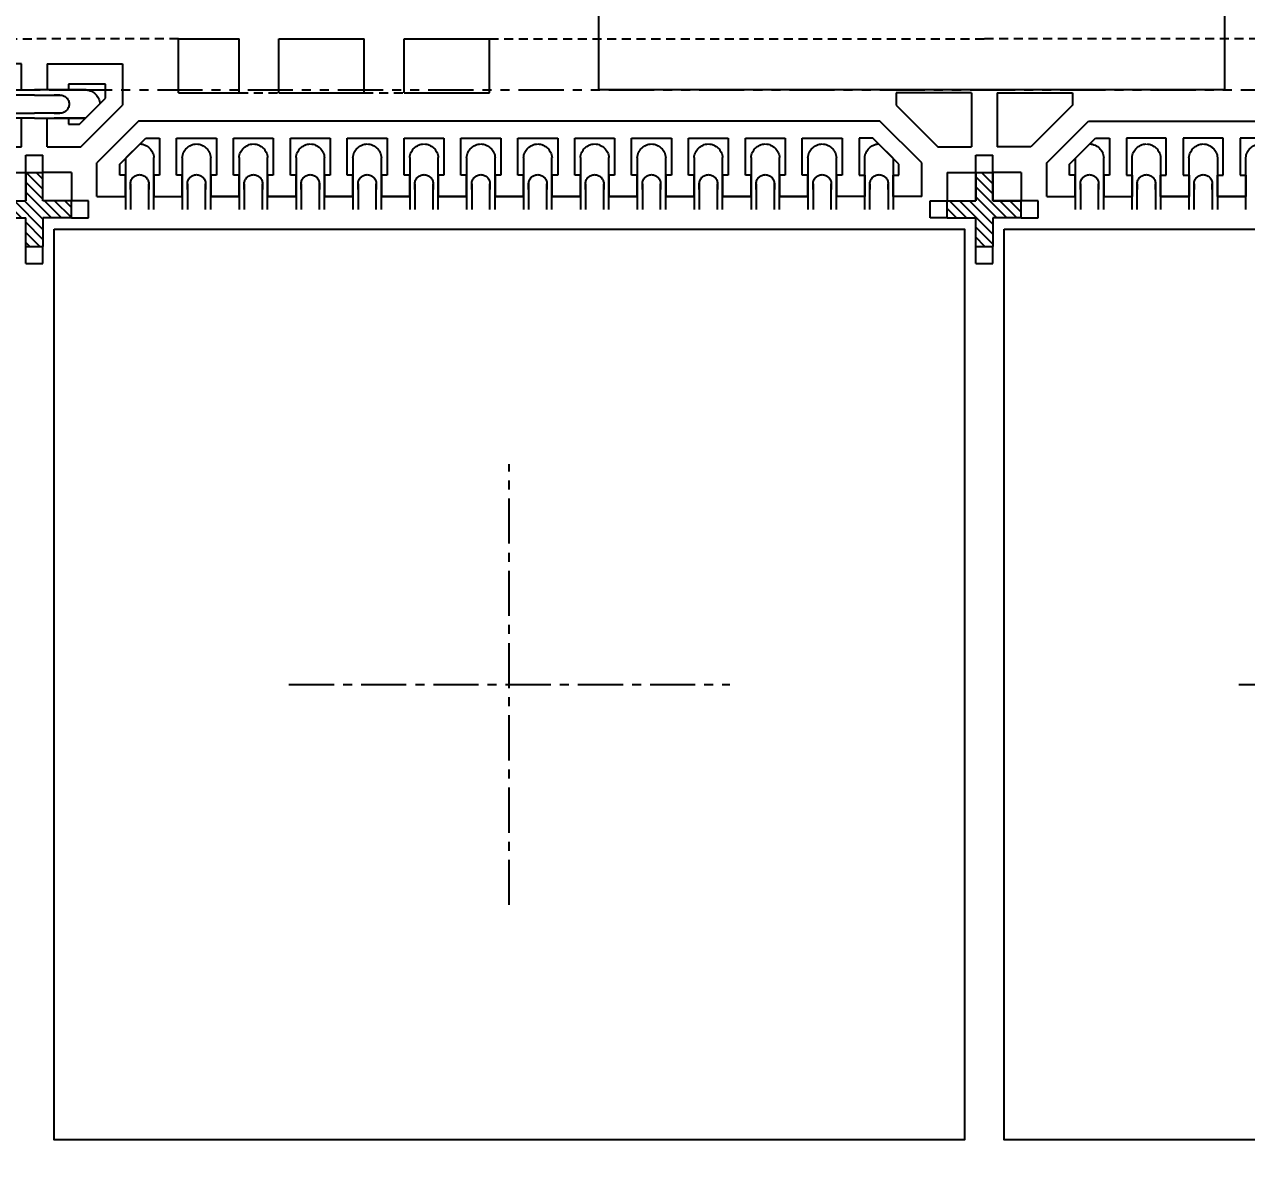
# Model space of a CAD drawing. Extents: x 0 to 864, y 0 to 559.
# Drawn here: x 495.86 to 517.34, y 402.34 to 422.47 of the extents above; entities that cross this region are included whole.
import ezdxf

# ---------------------------------------------------------------- set-up
doc = ezdxf.new("R2010")
doc.units = 0
doc.header["$LTSCALE"] = 12.7
doc.header["$MEASUREMENT"] = 0
doc.header["$PDMODE"] = 2
for name, pattern in [('CENTER', [2, 1.25, -0.25, 0.25, -0.25]), ('HIDDEN', [0.375, 0.25, -0.125]), ('PHANTOM', [2.5, 1.25, -0.25, 0.25, -0.25, 0.25, -0.25])]:
    doc.linetypes.add(name, pattern=pattern)
doc.layers.get('0').update_dxf_attribs({"linetype": 'CONTINUOUS'})
doc.layers.get('DEFPOINTS').update_dxf_attribs({"linetype": 'CONTINUOUS'})
for name, color, linetype in [('SH-01_CENTER', 2, 'CENTER'), ('SH-01_DIM', 4, 'CONTINUOUS'), ('SH-01_HATCH', 10, 'CONTINUOUS'), ('SH-01_HIDDEN', 6, 'HIDDEN'), ('SH-01_MISC', 5, 'CONTINUOUS'), ('SH-01_OBJECT', 7, 'CONTINUOUS'), ('SH-01_PHANTOM', 1, 'PHANTOM')]:
    doc.layers.add(name, color=color, linetype=linetype)
doc.styles.get("Standard").update_dxf_attribs({"font": 'simplex.shx', "width": 0.82})
doc.dimstyles.get("Standard").update_dxf_attribs({"dimtxt": 0.18, "dimasz": 0.18, "dimexe": 0.18, "dimexo": 0.0625, "dimgap": 0.09, "dimtad": 0, "dimtih": 1, "dimtoh": 1, "dimdec": 4, "dimzin": 0, "dimdsep": 46, "dimtxsty": 'Standard', "dimcen": 0.09, "dimadec": 0, "dimazin": 0, "dimtfac": 1, "dimtdec": 4, "dimtofl": 0, "dimtmove": 0, "dimatfit": 3, "dimfxl": 1, "dimtolj": 1, "dimtzin": 0, "dimarcsym": 0})

# ---------------------------------------------------------------- blocks, each defined once
blk = doc.blocks.new('*D84')
at = {"layer": 'DEFPOINTS', "color": 0, "ltscale": 0.05, "transparency": 16777216}
for p in [(715.07, 451.083), (721.681, 428.177), (437.581, 335.717)]:
    blk.add_point(p, dxfattribs=at)
at = {"layer": 'SH-01_DIM', "ltscale": 0.05, "transparency": 16777216}
for p, q in [((715.07, 444.733), (715.07, 451.083)), ((721.681, 438.383), (715.07, 444.733)), ((721.681, 430.717), (721.681, 438.383))]:
    blk.add_line(p, q, dxfattribs=at)
at = {"layer": 'SH-01_DIM', "ltscale": 0.05, "transparency": 16777216, "insert": (715.07, 456.067), "char_height": 1.524, "attachment_point": 5, "rotation": 90}
blk.add_mtext('\\A1; 142.0500', dxfattribs=at)
blk = doc.blocks.new('_Open30')
at = {"color": 0, "lineweight": -2}
for p, q in [((-1, 0.2679), (0, 0)), ((0, 0), (-1, -0.2679)), ((0, 0), (-1, 0))]:
    blk.add_line(p, q, dxfattribs=at)
blk = doc.blocks.new('*D86')
at = {"layer": 'DEFPOINTS', "color": 0, "ltscale": 0.05, "transparency": 16777216}
for p in [(733.081, 428.177), (749.4, 426.634), (437.581, 335.717)]:
    blk.add_point(p, dxfattribs=at)
at = {"layer": 'SH-01_DIM', "ltscale": 0.05, "transparency": 16777216}
for p, q in [((735.621, 428.177), (739.431, 428.177)), ((739.431, 428.177), (743.05, 426.634)), ((743.05, 426.634), (749.4, 426.634))]:
    blk.add_line(p, q, dxfattribs=at)
at = {"layer": 'SH-01_DIM', "ltscale": 0.05, "transparency": 16777216, "insert": (753.909, 426.634), "char_height": 1.524, "attachment_point": 5}
blk.add_mtext('\\A1; 46.2300', dxfattribs=at)
blk = doc.blocks.new('*D87')
at = {"layer": 'DEFPOINTS', "color": 0, "ltscale": 0.05, "transparency": 16777216}
for p in [(743.418, 450.209), (733.081, 428.177), (437.581, 335.717)]:
    blk.add_point(p, dxfattribs=at)
at = {"layer": 'SH-01_DIM', "ltscale": 0.05, "transparency": 16777216}
for p, q in [((743.418, 443.859), (743.418, 450.209)), ((733.081, 437.509), (743.418, 443.859)), ((733.081, 430.717), (733.081, 437.509))]:
    blk.add_line(p, q, dxfattribs=at)
at = {"layer": 'SH-01_DIM', "ltscale": 0.05, "transparency": 16777216, "insert": (743.418, 455.194), "char_height": 1.524, "attachment_point": 5, "rotation": 90}
blk.add_mtext('\\A1; 147.7500', dxfattribs=at)
blk = doc.blocks.new('*D112')
at = {"layer": 'DEFPOINTS', "color": 0, "ltscale": 0.05, "transparency": 16777216}
for p in [(754.597, 450.209), (737.581, 429.717), (437.581, 335.717)]:
    blk.add_point(p, dxfattribs=at)
at = {"layer": 'SH-01_DIM', "ltscale": 0.05, "transparency": 16777216}
for p, q in [((754.597, 443.859), (754.597, 450.209)), ((737.581, 437.509), (754.597, 443.859)), ((737.581, 432.257), (737.581, 437.509))]:
    blk.add_line(p, q, dxfattribs=at)
at = {"layer": 'SH-01_DIM', "ltscale": 0.05, "transparency": 16777216, "insert": (754.597, 459.154), "char_height": 1.524, "attachment_point": 5, "rotation": 90}
blk.add_mtext('\\A1; 150.000±0.0760', dxfattribs=at)
blk = doc.blocks.new('*U59')
at = {"layer": 'SH-01_CENTER', "ltscale": 0.05}
for p, q in [((0, -3.875), (0, 3.875)), ((-3.875, 0), (3.875, 0))]:
    blk.add_line(p, q, dxfattribs=at)
at = {"layer": 'SH-01_MISC', "ltscale": 0.05}
blk.add_lwpolyline([(-8, 8), (8, 8), (8, -8), (-8, -8)], close=True, dxfattribs=at)
blk = doc.blocks.new('*U60')
at = {"color": 0, "linetype": 'ByBlock', "lineweight": -2, "transparency": 16777216}
for p in [(150.3, 150.3), (167, 150.3)]:
    blk.add_blockref('*U59', p, dxfattribs=at)
blk = doc.blocks.new('A$C6C8170C2')
at = {"layer": 'SH-01_HIDDEN'}
for p, q in [((-3.2, 2.107), (-3.2, 3)), ((-3.11, 2.55), (-3.11, 3)), ((-2.79, 3), (-2.79, 2.55)), ((-2.7, 3), (-2.7, 2.09)), ((-2.2, 2.09), (-2.2, 3)), ((-2.11, 2.55), (-2.11, 3)), ((-1.79, 3), (-1.79, 2.55)), ((-1.7, 3), (-1.7, 2.09)), ((-1.2, 2.09), (-1.2, 3)), ((-1.11, 2.55), (-1.11, 3)), ((-0.79, 3), (-0.79, 2.55)), ((-0.7, 3), (-0.7, 2.09)), ((-0.2, 2.09), (-0.2, 3)), ((-0.11, 2.55), (-0.11, 3)), ((0.21, 3), (0.21, 2.55)), ((0.3, 3), (0.3, 2.09)), ((0.8, 2.09), (0.8, 3)), ((0.89, 2.55), (0.89, 3)), ((1.21, 3), (1.21, 2.55)), ((1.3, 3), (1.3, 2.09)), ((1.8, 2.09), (1.8, 3)), ((1.89, 2.55), (1.89, 3)), ((2.21, 3), (2.21, 2.55)), ((2.3, 3), (2.3, 2.09)), ((2.8, 2.09), (2.8, 3)), ((2.89, 2.55), (2.89, 3)), ((3.21, 3), (3.21, 2.55)), ((3.3, 3), (3.3, 2.09)), ((3.8, 2.09), (3.8, 3)), ((3.89, 2.55), (3.89, 3)), ((4.21, 3), (4.21, 2.55)), ((4.3, 3), (4.3, 2.09)), ((4.8, 2.09), (4.8, 3)), ((4.89, 2.55), (4.89, 3)), ((5.21, 3), (5.21, 2.55)), ((5.3, 3), (5.3, 2.09)), ((5.8, 2.09), (5.8, 3)), ((5.89, 2.55), (5.89, 3)), ((6.21, 3), (6.21, 2.55)), ((6.3, 3), (6.3, 2.09)), ((6.8, 2.09), (6.8, 3)), ((6.89, 2.55), (6.89, 3)), ((7.21, 3), (7.21, 2.55)), ((7.3, 3), (7.3, 2.09)), ((7.8, 2.09), (7.8, 3)), ((7.89, 2.55), (7.89, 3)), ((8.21, 3), (8.21, 2.55)), ((8.3, 3), (8.3, 2.09)), ((8.8, 2.09), (8.8, 3)), ((8.89, 2.55), (8.89, 3)), ((9.21, 3), (9.21, 2.55)), ((9.3, 3), (9.3, 2.09)), ((9.8, 3), (9.8, 2.09)), ((9.89, 3), (9.89, 2.55)), ((10.21, 2.55), (10.21, 3)), ((10.3, 2.107), (10.3, 3)), ((-3.2, 2.107), (-3.2, 2.65)), ((-3.11, 2.65), (-3.11, 2.55)), ((-2.79, 2.55), (-2.79, 2.65)), ((-2.7, 2.65), (-2.7, 2.09)), ((-2.2, 2.09), (-2.2, 2.65)), ((-2.11, 2.65), (-2.11, 2.55)), ((-1.79, 2.55), (-1.79, 2.65)), ((-1.7, 2.65), (-1.7, 2.09)), ((-1.2, 2.09), (-1.2, 2.65)), ((-1.11, 2.65), (-1.11, 2.55)), ((-0.79, 2.55), (-0.79, 2.65)), ((-0.7, 2.65), (-0.7, 2.09)), ((-0.2, 2.09), (-0.2, 2.65)), ((-0.11, 2.65), (-0.11, 2.55)), ((0.21, 2.55), (0.21, 2.65)), ((0.3, 2.65), (0.3, 2.09)), ((0.8, 2.09), (0.8, 2.65)), ((0.89, 2.65), (0.89, 2.55)), ((1.21, 2.55), (1.21, 2.65)), ((1.3, 2.65), (1.3, 2.09)), ((1.8, 2.09), (1.8, 2.65)), ((1.89, 2.65), (1.89, 2.55)), ((2.21, 2.55), (2.21, 2.65)), ((2.3, 2.65), (2.3, 2.09)), ((2.8, 2.09), (2.8, 2.65)), ((2.89, 2.65), (2.89, 2.55)), ((3.21, 2.55), (3.21, 2.65)), ((3.3, 2.65), (3.3, 2.09)), ((3.8, 2.09), (3.8, 2.65)), ((3.89, 2.65), (3.89, 2.55)), ((4.21, 2.55), (4.21, 2.65)), ((4.3, 2.65), (4.3, 2.09)), ((4.8, 2.09), (4.8, 2.65)), ((4.89, 2.65), (4.89, 2.55)), ((5.21, 2.55), (5.21, 2.65)), ((5.3, 2.65), (5.3, 2.09)), ((5.8, 2.09), (5.8, 2.65)), ((5.89, 2.65), (5.89, 2.55)), ((6.21, 2.55), (6.21, 2.65)), ((6.3, 2.65), (6.3, 2.09)), ((6.8, 2.09), (6.8, 2.65)), ((6.89, 2.65), (6.89, 2.55)), ((7.21, 2.55), (7.21, 2.65)), ((7.3, 2.65), (7.3, 2.09)), ((7.8, 2.09), (7.8, 2.65)), ((7.89, 2.65), (7.89, 2.55)), ((8.21, 2.55), (8.21, 2.65)), ((8.3, 2.65), (8.3, 2.09)), ((8.8, 2.09), (8.8, 2.65)), ((8.89, 2.65), (8.89, 2.55)), ((9.21, 2.55), (9.21, 2.65)), ((9.3, 2.65), (9.3, 2.09)), ((9.8, 2.65), (9.8, 2.09)), ((9.89, 2.55), (9.89, 2.65)), ((10.21, 2.65), (10.21, 2.55)), ((10.3, 2.107), (10.3, 2.65)), ((-2.943, 1.85), (-3.19, 2.097)), ((10.043, 1.85), (10.29, 2.097)), ((-4.8, 1.4), (-3.907, 1.4)), ((-4.35, 1.31), (-4.8, 1.31)), ((-3.907, 1.4), (-4.45, 1.4)), ((-4.45, 1.31), (-4.35, 1.31)), ((-3.65, 1.143), (-3.897, 1.39)), ((10.75, 1.143), (10.997, 1.39)), ((11.007, 1.4), (11.55, 1.4)), ((11.9, 1.4), (11.007, 1.4)), ((11.55, 1.31), (11.45, 1.31)), ((11.45, 1.31), (11.9, 1.31)), ((-4.8, 0.99), (-4.35, 0.99)), ((-3.89, 0.9), (-4.8, 0.9)), ((-4.35, 0.99), (-4.45, 0.99)), ((-4.45, 0.9), (-3.89, 0.9)), ((11.55, 0.9), (10.99, 0.9)), ((10.99, 0.9), (11.9, 0.9)), ((11.45, 0.99), (11.55, 0.99)), ((11.9, 0.99), (11.45, 0.99))]:
    blk.add_line(p, q, dxfattribs=at)
at = {"layer": 'SH-01_HIDDEN', "ltscale": 0.05}
for p, q in [((-1.2, 0.95), (-0.5, 0.95)), ((1, 0.95), (1.7, 0.95)), ((3.2, 0.95), (3.9, 0.95)), ((5.4, 0.95), (6.1, 0.95)), ((7.6, 0.95), (8.3, 0.95)), ((-2.267, 0), (-4.8, 0)), ((9.367, 0), (11.9, 0))]:
    blk.add_line(p, q, dxfattribs=at)
at = {"layer": 'SH-01_HIDDEN'}
for centre, radius, start, end in [((-2.95, 2.55), 0.16, 180, 0), ((-1.95, 2.55), 0.16, 180, 0), ((-0.95, 2.55), 0.16, 180, 0), ((0.05, 2.55), 0.16, 180, 0), ((1.05, 2.55), 0.16, 180, 0), ((2.05, 2.55), 0.16, 180, 0), ((3.05, 2.55), 0.16, 180, 0), ((4.05, 2.55), 0.16, 180, 0), ((5.05, 2.55), 0.16, 180, 0), ((6.05, 2.55), 0.16, 180, 0), ((7.05, 2.55), 0.16, 180, 0), ((8.05, 2.55), 0.16, 180, 0), ((9.05, 2.55), 0.16, 180, 0), ((10.05, 2.55), 0.16, 180, 0), ((-2.958, 2.108), 0.259, 273.3488, 355.9159), ((-1.943, 2.108), 0.258, 183.9895, 268.3485), ((-1.957, 2.108), 0.258, 271.6517, 356.0098), ((-0.943, 2.108), 0.258, 183.9895, 268.3485), ((-0.957, 2.108), 0.258, 271.6517, 356.0098), ((0.057, 2.108), 0.258, 183.9895, 268.3485), ((0.043, 2.108), 0.258, 271.6517, 356.0098), ((1.057, 2.108), 0.258, 183.9895, 268.3485), ((1.043, 2.108), 0.258, 271.6517, 356.0098), ((2.057, 2.108), 0.258, 183.9895, 268.3485), ((2.043, 2.108), 0.258, 271.6517, 356.0098), ((3.057, 2.108), 0.258, 183.9895, 268.3485), ((3.043, 2.108), 0.258, 271.6517, 356.0098), ((4.057, 2.108), 0.258, 183.9895, 268.3485), ((4.043, 2.108), 0.258, 271.6517, 356.0098), ((5.057, 2.108), 0.258, 183.9895, 268.3485), ((5.043, 2.108), 0.258, 271.6517, 356.0098), ((6.057, 2.108), 0.258, 183.9895, 268.3485), ((6.043, 2.108), 0.258, 271.6517, 356.0098), ((7.057, 2.108), 0.258, 183.9895, 268.3485), ((7.043, 2.108), 0.258, 271.6517, 356.0098), ((8.057, 2.108), 0.258, 183.9895, 268.3485), ((8.043, 2.108), 0.258, 271.6517, 356.0098), ((9.057, 2.108), 0.258, 183.9895, 268.3485), ((9.043, 2.108), 0.258, 271.6517, 356.0098), ((10.058, 2.108), 0.259, 184.0841, 266.6512), ((-4.35, 1.15), 0.16, 270, 90), ((11.45, 1.15), 0.16, 90, 270), ((-3.908, 1.158), 0.259, 274.0841, 356.6512), ((11.008, 1.158), 0.259, 183.3488, 265.9159)]:
    blk.add_arc(centre, radius, start, end, dxfattribs=at)
at = {"layer": 'SH-01_OBJECT', "ltscale": 0.05}
for p, q in [((-4.65, 2.35), (-4.65, 2.85)), ((-4.65, 2.85), (-4.15, 2.85)), ((11.25, 2.85), (11.75, 2.85)), ((11.75, 2.85), (11.75, 2.35)), ((-3.7, 2.775), (-3.2, 2.775)), ((-3.7, 2.775), (-3.7, 2.183)), ((-2.7, 2.775), (-2.2, 2.775)), ((-1.2, 2.775), (-1.7, 2.775)), ((-1.7, 2.775), (-1.2, 2.775)), ((-0.2, 2.775), (-0.7, 2.775)), ((-0.7, 2.775), (-0.2, 2.775)), ((0.8, 2.775), (0.3, 2.775)), ((0.3, 2.775), (0.8, 2.775)), ((1.8, 2.775), (1.3, 2.775)), ((1.3, 2.775), (1.8, 2.775)), ((2.8, 2.775), (2.3, 2.775)), ((2.3, 2.775), (2.8, 2.775)), ((3.8, 2.775), (3.3, 2.775)), ((3.3, 2.775), (3.8, 2.775)), ((4.8, 2.775), (4.3, 2.775)), ((4.3, 2.775), (4.8, 2.775)), ((5.8, 2.775), (5.3, 2.775)), ((5.3, 2.775), (5.8, 2.775)), ((6.8, 2.775), (6.3, 2.775)), ((6.3, 2.775), (6.8, 2.775)), ((7.8, 2.775), (7.3, 2.775)), ((7.3, 2.775), (7.8, 2.775)), ((8.8, 2.775), (8.3, 2.775)), ((8.3, 2.775), (8.8, 2.775)), ((9.8, 2.775), (9.3, 2.775)), ((9.8, 2.775), (9.3, 2.775)), ((10.8, 2.775), (10.3, 2.775)), ((-4.575, 1.9), (-4.575, 1.4)), ((11.675, 1.9), (11.675, 1.4)), ((-4.575, 0.44), (-4.575, 0.9)), ((-2.267, 0.95), (-2.267, 0)), ((-1.2, 0.95), (-1.2, 0)), ((-0.5, 0.95), (-0.5, 0)), ((1, 0.95), (1, 0)), ((1.7, 0.95), (1.7, 0)), ((3.2, 0.95), (3.2, 0)), ((3.9, 0.95), (3.9, 0)), ((5.4, 0.95), (5.4, 0)), ((6.1, 0.95), (6.1, 0)), ((7.6, 0.95), (7.6, 0)), ((8.3, 0.95), (8.3, 0)), ((9.367, 0.95), (9.367, 0)), ((11.675, 0.9), (11.675, 0.44)), ((-4.575, 0.44), (-3.25, 0.44)), ((11.675, 0.44), (10.35, 0.44)), ((-2.267, 0), (-1.2, 0)), ((-0.5, 0), (1, 0)), ((1.7, 0), (3.2, 0)), ((3.9, 0), (5.4, 0)), ((6.1, 0), (7.6, 0)), ((8.3, 0), (9.367, 0))]:
    blk.add_line(p, q, dxfattribs=at)
at = {"layer": 'SH-01_OBJECT', "linetype": 'Continuous'}
for p, q in [((-4.15, 2.35), (-4.15, 2.85)), ((11.25, 2.35), (11.25, 2.85)), ((-4.15, 2.35), (-4.65, 2.35)), ((11.25, 2.35), (11.75, 2.35)), ((-2.267, 0.95), (-1.2, 0.95)), ((-0.5, 0.95), (1, 0.95)), ((1.7, 0.95), (3.2, 0.95)), ((3.9, 0.95), (5.4, 0.95)), ((6.1, 0.95), (7.6, 0.95)), ((8.3, 0.95), (9.367, 0.95))]:
    blk.add_line(p, q, dxfattribs=at)
at = {"layer": 'SH-01_OBJECT'}
for p, q in [((-3.2, 2.775), (-3.2, 2.4)), ((-2.7, 2.4), (-2.7, 2.775)), ((-2.2, 2.775), (-2.2, 2.4)), ((-1.7, 2.4), (-1.7, 2.775)), ((-1.2, 2.775), (-1.2, 2.4)), ((-0.7, 2.4), (-0.7, 2.775)), ((-0.2, 2.775), (-0.2, 2.4)), ((0.3, 2.4), (0.3, 2.775)), ((0.8, 2.775), (0.8, 2.4)), ((1.3, 2.4), (1.3, 2.775)), ((1.8, 2.775), (1.8, 2.4)), ((2.3, 2.4), (2.3, 2.775)), ((2.8, 2.775), (2.8, 2.4)), ((3.3, 2.4), (3.3, 2.775)), ((3.8, 2.775), (3.8, 2.4)), ((4.3, 2.4), (4.3, 2.775)), ((4.8, 2.775), (4.8, 2.4)), ((5.3, 2.4), (5.3, 2.775)), ((5.8, 2.775), (5.8, 2.4)), ((6.3, 2.4), (6.3, 2.775)), ((6.8, 2.775), (6.8, 2.4)), ((7.3, 2.4), (7.3, 2.775)), ((7.8, 2.775), (7.8, 2.4)), ((8.3, 2.4), (8.3, 2.775)), ((8.8, 2.775), (8.8, 2.4)), ((9.3, 2.4), (9.3, 2.775)), ((9.8, 2.4), (9.8, 2.775)), ((10.3, 2.775), (10.3, 2.4)), ((10.8, 2.775), (10.8, 2.183)), ((-3.2, 2.4), (-3.3, 2.4)), ((-3.3, 2.4), (-3.3, 2.207)), ((-2.6, 2.4), (-2.7, 2.4)), ((-2.6, 1.75), (-2.6, 2.4)), ((-2.2, 2.4), (-2.3, 2.4)), ((-2.3, 2.4), (-2.3, 1.75)), ((-1.6, 2.4), (-1.7, 2.4)), ((-1.6, 1.75), (-1.6, 2.4)), ((-1.2, 2.4), (-1.3, 2.4)), ((-1.3, 2.4), (-1.3, 1.75)), ((-0.6, 2.4), (-0.7, 2.4)), ((-0.6, 1.75), (-0.6, 2.4)), ((-0.2, 2.4), (-0.3, 2.4)), ((-0.3, 2.4), (-0.3, 1.75)), ((0.4, 2.4), (0.3, 2.4)), ((0.4, 1.75), (0.4, 2.4)), ((0.8, 2.4), (0.7, 2.4)), ((0.7, 2.4), (0.7, 1.75)), ((1.4, 2.4), (1.3, 2.4)), ((1.4, 1.75), (1.4, 2.4)), ((1.8, 2.4), (1.7, 2.4)), ((1.7, 2.4), (1.7, 1.75)), ((2.4, 2.4), (2.3, 2.4)), ((2.4, 1.75), (2.4, 2.4)), ((2.8, 2.4), (2.7, 2.4)), ((2.7, 2.4), (2.7, 1.75)), ((3.4, 2.4), (3.3, 2.4)), ((3.4, 1.75), (3.4, 2.4)), ((3.8, 2.4), (3.7, 2.4)), ((3.7, 2.4), (3.7, 1.75)), ((4.4, 2.4), (4.3, 2.4)), ((4.4, 1.75), (4.4, 2.4)), ((4.8, 2.4), (4.7, 2.4)), ((4.7, 2.4), (4.7, 1.75)), ((5.4, 2.4), (5.3, 2.4)), ((5.4, 1.75), (5.4, 2.4)), ((5.8, 2.4), (5.7, 2.4)), ((5.7, 2.4), (5.7, 1.75)), ((6.4, 2.4), (6.3, 2.4)), ((6.4, 1.75), (6.4, 2.4)), ((6.8, 2.4), (6.7, 2.4)), ((6.7, 2.4), (6.7, 1.75)), ((7.4, 2.4), (7.3, 2.4)), ((7.4, 1.75), (7.4, 2.4)), ((7.8, 2.4), (7.7, 2.4)), ((7.7, 2.4), (7.7, 1.75)), ((8.4, 2.4), (8.3, 2.4)), ((8.4, 1.75), (8.4, 2.4)), ((8.8, 2.4), (8.7, 2.4)), ((8.7, 2.4), (8.7, 1.75)), ((9.4, 2.4), (9.3, 2.4)), ((9.4, 1.75), (9.4, 2.4)), ((9.7, 2.4), (9.8, 2.4)), ((9.7, 1.75), (9.7, 2.4)), ((10.3, 2.4), (10.4, 2.4)), ((10.4, 2.4), (10.4, 2.207)), ((-2.967, 1.45), (-3.7, 2.183)), ((-3.3, 2.207), (-2.843, 1.75)), ((10.4, 2.207), (9.943, 1.75)), ((10.8, 2.183), (10.067, 1.45)), ((-4.575, 1.9), (-3.983, 1.9)), ((-3.983, 1.9), (-3.25, 1.167)), ((-2.843, 1.75), (-2.6, 1.75)), ((-2.3, 1.75), (-1.6, 1.75)), ((-1.3, 1.75), (-0.6, 1.75)), ((-0.3, 1.75), (0.4, 1.75)), ((0.7, 1.75), (1.4, 1.75)), ((1.7, 1.75), (2.4, 1.75)), ((2.7, 1.75), (3.4, 1.75)), ((3.7, 1.75), (4.4, 1.75)), ((4.7, 1.75), (5.4, 1.75)), ((5.7, 1.75), (6.4, 1.75)), ((6.7, 1.75), (7.4, 1.75)), ((7.7, 1.75), (8.4, 1.75)), ((8.7, 1.75), (9.4, 1.75)), ((9.943, 1.75), (9.7, 1.75)), ((10.35, 1.167), (11.083, 1.9)), ((11.083, 1.9), (11.675, 1.9)), ((-4.575, 1.4), (-4.2, 1.4)), ((-4.2, 1.4), (-4.2, 1.5)), ((-4.2, 1.5), (-4.007, 1.5)), ((-4.007, 1.5), (-3.55, 1.043)), ((10.067, 1.45), (-2.967, 1.45)), ((11.107, 1.5), (10.65, 1.043)), ((11.3, 1.5), (11.107, 1.5)), ((11.3, 1.4), (11.3, 1.5)), ((11.675, 1.4), (11.3, 1.4)), ((-3.25, 0.44), (-3.25, 1.167)), ((10.35, 0.44), (10.35, 1.167)), ((-4.2, 0.9), (-4.575, 0.9)), ((-4.2, 0.8), (-4.2, 0.9)), ((-3.55, 1.043), (-3.55, 0.8)), ((10.65, 1.043), (10.65, 0.8)), ((11.3, 0.8), (11.3, 0.9)), ((11.3, 0.9), (11.675, 0.9)), ((-3.55, 0.8), (-4.2, 0.8)), ((10.65, 0.8), (11.3, 0.8))]:
    blk.add_line(p, q, dxfattribs=at)
blk = doc.blocks.new('A$C1BE279AF')
at = {"layer": 'SH-01_HATCH', "ltscale": 0.05}
h = blk.add_hatch(dxfattribs=at)
h.set_pattern_fill('ANSI31', color=10)
h.set_pattern_definition([(45, (2.30032, -1.11), (-0.0883883, 0.0883883), [])])
h.paths.add_polyline_path([(1.69, 1.19), (1.19, 1.19), (1.19, 1.69), (0.89, 1.69), (0.89, 1.19), (0.39, 1.19), (0.39, 0.89), (0.89, 0.89), (0.89, 0.39), (1.19, 0.39), (1.19, 0.89), (1.69, 0.89)])
at = {"layer": 'SH-01_HIDDEN'}
for p, q in [((0.89, 1.99), (1.19, 1.99)), ((0.89, 1.99), (0.89, 1.69)), ((1.19, 1.99), (1.19, 1.69)), ((0.09, 1.19), (0.09, 0.89)), ((0.39, 1.19), (0.09, 1.19)), ((1.69, 1.19), (1.99, 1.19)), ((1.99, 1.19), (1.99, 0.89)), ((0.09, 0.89), (0.39, 0.89)), ((1.99, 0.89), (1.69, 0.89)), ((0.89, 0.39), (0.89, 0.09)), ((1.19, 0.39), (1.19, 0.09)), ((0.89, 0.09), (1.19, 0.09))]:
    blk.add_line(p, q, dxfattribs=at)
at = {"layer": 'SH-01_OBJECT'}
for p, q in [((0.89, 1.69), (1.19, 1.69)), ((0.89, 1.69), (0.89, 1.19)), ((1.19, 1.19), (1.19, 1.69)), ((0.39, 1.19), (0.39, 0.89)), ((0.39, 1.19), (0.89, 1.19)), ((1.69, 1.19), (1.19, 1.19)), ((1.69, 1.19), (1.69, 0.89)), ((0.39, 0.89), (0.89, 0.89)), ((0.89, 0.39), (0.89, 0.89)), ((0.89, 0.89), (0.89, 0.89)), ((1.69, 0.89), (1.19, 0.89)), ((1.19, 0.89), (1.19, 0.89)), ((1.19, 0.89), (1.19, 0.39)), ((0.89, 0.39), (1.19, 0.39))]:
    blk.add_line(p, q, dxfattribs=at)
blk = doc.blocks.new('A$C6EB0439C')
at = {"layer": 'SH-01_HIDDEN'}
for p, q in [((1.45, 2.107), (1.45, 3)), ((1.54, 2.55), (1.54, 3)), ((1.86, 3), (1.86, 2.55)), ((1.95, 3), (1.95, 2.09)), ((2.45, 2.09), (2.45, 3)), ((2.54, 2.55), (2.54, 3)), ((2.86, 3), (2.86, 2.55)), ((2.95, 3), (2.95, 2.09)), ((3.45, 2.09), (3.45, 3)), ((3.54, 2.55), (3.54, 3)), ((3.86, 3), (3.86, 2.55)), ((3.95, 3), (3.95, 2.09)), ((4.45, 2.09), (4.45, 3)), ((4.54, 2.55), (4.54, 3)), ((4.86, 3), (4.86, 2.55)), ((4.95, 3), (4.95, 2.09)), ((5.45, 2.09), (5.45, 3)), ((5.54, 2.55), (5.54, 3)), ((5.86, 3), (5.86, 2.55)), ((5.95, 3), (5.95, 2.09)), ((6.45, 2.09), (6.45, 3)), ((6.54, 2.55), (6.54, 3)), ((6.86, 3), (6.86, 2.55)), ((6.95, 3), (6.95, 2.09)), ((7.45, 2.09), (7.45, 3)), ((7.54, 2.55), (7.54, 3)), ((7.86, 3), (7.86, 2.55)), ((7.95, 3), (7.95, 2.09)), ((8.45, 2.09), (8.45, 3)), ((8.54, 2.55), (8.54, 3)), ((8.86, 3), (8.86, 2.55)), ((8.95, 3), (8.95, 2.09)), ((9.45, 2.09), (9.45, 3)), ((9.54, 2.55), (9.54, 3)), ((9.86, 3), (9.86, 2.55)), ((9.95, 3), (9.95, 2.09)), ((10.45, 2.09), (10.45, 3)), ((10.54, 2.55), (10.54, 3)), ((10.86, 3), (10.86, 2.55)), ((10.95, 3), (10.95, 2.09)), ((11.45, 2.09), (11.45, 3)), ((11.54, 2.55), (11.54, 3)), ((11.86, 3), (11.86, 2.55)), ((11.95, 3), (11.95, 2.09)), ((12.45, 2.09), (12.45, 3)), ((12.54, 2.55), (12.54, 3)), ((12.86, 3), (12.86, 2.55)), ((12.95, 3), (12.95, 2.09)), ((13.45, 2.09), (13.45, 3)), ((13.54, 2.55), (13.54, 3)), ((13.86, 3), (13.86, 2.55)), ((13.95, 3), (13.95, 2.09)), ((14.45, 3), (14.45, 2.09)), ((14.54, 3), (14.54, 2.55)), ((14.86, 2.55), (14.86, 3)), ((14.95, 2.107), (14.95, 3)), ((18.15, 2.107), (18.15, 3)), ((18.24, 2.55), (18.24, 3)), ((18.56, 3), (18.56, 2.55)), ((18.65, 3), (18.65, 2.09)), ((19.15, 3), (19.15, 2.09)), ((19.24, 3), (19.24, 2.55)), ((19.56, 2.55), (19.56, 3)), ((19.65, 2.09), (19.65, 3)), ((20.15, 3), (20.15, 2.09)), ((20.24, 3), (20.24, 2.55)), ((20.56, 2.55), (20.56, 3)), ((20.65, 2.09), (20.65, 3)), ((21.15, 3), (21.15, 2.09)), ((1.45, 2.107), (1.45, 2.65)), ((1.54, 2.65), (1.54, 2.55)), ((1.86, 2.55), (1.86, 2.65)), ((1.95, 2.65), (1.95, 2.09)), ((2.45, 2.09), (2.45, 2.65)), ((2.54, 2.65), (2.54, 2.55)), ((2.86, 2.55), (2.86, 2.65)), ((2.95, 2.65), (2.95, 2.09)), ((3.45, 2.09), (3.45, 2.65)), ((3.54, 2.65), (3.54, 2.55)), ((3.86, 2.55), (3.86, 2.65)), ((3.95, 2.65), (3.95, 2.09)), ((4.45, 2.09), (4.45, 2.65)), ((4.54, 2.65), (4.54, 2.55)), ((4.86, 2.55), (4.86, 2.65)), ((4.95, 2.65), (4.95, 2.09)), ((5.45, 2.09), (5.45, 2.65)), ((5.54, 2.65), (5.54, 2.55)), ((5.86, 2.55), (5.86, 2.65)), ((5.95, 2.65), (5.95, 2.09)), ((6.45, 2.09), (6.45, 2.65)), ((6.54, 2.65), (6.54, 2.55)), ((6.86, 2.55), (6.86, 2.65)), ((6.95, 2.65), (6.95, 2.09)), ((7.45, 2.09), (7.45, 2.65)), ((7.54, 2.65), (7.54, 2.55)), ((7.86, 2.55), (7.86, 2.65)), ((7.95, 2.65), (7.95, 2.09)), ((8.45, 2.09), (8.45, 2.65)), ((8.54, 2.65), (8.54, 2.55)), ((8.86, 2.55), (8.86, 2.65)), ((8.95, 2.65), (8.95, 2.09)), ((9.45, 2.09), (9.45, 2.65)), ((9.54, 2.65), (9.54, 2.55)), ((9.86, 2.55), (9.86, 2.65)), ((9.95, 2.65), (9.95, 2.09)), ((10.45, 2.09), (10.45, 2.65)), ((10.54, 2.65), (10.54, 2.55)), ((10.86, 2.55), (10.86, 2.65)), ((10.95, 2.65), (10.95, 2.09)), ((11.45, 2.09), (11.45, 2.65)), ((11.54, 2.65), (11.54, 2.55)), ((11.86, 2.55), (11.86, 2.65)), ((11.95, 2.65), (11.95, 2.09)), ((12.45, 2.09), (12.45, 2.65)), ((12.54, 2.65), (12.54, 2.55)), ((12.86, 2.55), (12.86, 2.65)), ((12.95, 2.65), (12.95, 2.09)), ((13.45, 2.09), (13.45, 2.65)), ((13.54, 2.65), (13.54, 2.55)), ((13.86, 2.55), (13.86, 2.65)), ((13.95, 2.65), (13.95, 2.09)), ((14.45, 2.65), (14.45, 2.09)), ((14.54, 2.55), (14.54, 2.65)), ((14.86, 2.65), (14.86, 2.55)), ((14.95, 2.107), (14.95, 2.65)), ((18.15, 2.107), (18.15, 2.65)), ((18.24, 2.65), (18.24, 2.55)), ((18.56, 2.55), (18.56, 2.65)), ((18.65, 2.65), (18.65, 2.09)), ((19.15, 2.65), (19.15, 2.09)), ((19.24, 2.55), (19.24, 2.65)), ((19.56, 2.65), (19.56, 2.55)), ((19.65, 2.09), (19.65, 2.65)), ((20.15, 2.65), (20.15, 2.09)), ((20.24, 2.55), (20.24, 2.65)), ((20.56, 2.65), (20.56, 2.55)), ((20.65, 2.09), (20.65, 2.65)), ((21.15, 2.65), (21.15, 2.09)), ((1.707, 1.85), (1.46, 2.097)), ((14.693, 1.85), (14.94, 2.097)), ((18.407, 1.85), (18.16, 2.097)), ((-0.15, 1.4), (0.743, 1.4)), ((0.3, 1.31), (-0.15, 1.31)), ((0.743, 1.4), (0.2, 1.4)), ((0.2, 1.31), (0.3, 1.31)), ((1, 1.143), (0.753, 1.39)), ((-0.15, 0.99), (0.3, 0.99)), ((0.76, 0.9), (-0.15, 0.9)), ((0.3, 0.99), (0.2, 0.99)), ((0.2, 0.9), (0.76, 0.9))]:
    blk.add_line(p, q, dxfattribs=at)
at = {"layer": 'SH-01_HIDDEN', "ltscale": 0.05}
for p, q in [((3.45, 0.95), (4.15, 0.95)), ((5.65, 0.95), (6.35, 0.95)), ((2.383, 0), (-0.15, 0)), ((7.85, 0), (16.55, 0)), ((25.25, 0), (16.55, 0))]:
    blk.add_line(p, q, dxfattribs=at)
at = {"layer": 'SH-01_HIDDEN'}
for centre, radius, start, end in [((1.7, 2.55), 0.16, 180, 0), ((2.7, 2.55), 0.16, 180, 0), ((3.7, 2.55), 0.16, 180, 0), ((4.7, 2.55), 0.16, 180, 0), ((5.7, 2.55), 0.16, 180, 0), ((6.7, 2.55), 0.16, 180, 0), ((7.7, 2.55), 0.16, 180, 0), ((8.7, 2.55), 0.16, 180, 0), ((9.7, 2.55), 0.16, 180, 0), ((10.7, 2.55), 0.16, 180, 0), ((11.7, 2.55), 0.16, 180, 0), ((12.7, 2.55), 0.16, 180, 0), ((13.7, 2.55), 0.16, 180, 0), ((14.7, 2.55), 0.16, 180, 0), ((18.4, 2.55), 0.16, 180, 0), ((19.4, 2.55), 0.16, 180, 0), ((20.4, 2.55), 0.16, 180, 0), ((1.692, 2.108), 0.259, 273.3488, 355.9159), ((2.707, 2.108), 0.258, 183.9895, 268.3485), ((2.693, 2.108), 0.258, 271.6517, 356.0098), ((3.707, 2.108), 0.258, 183.9895, 268.3485), ((3.693, 2.108), 0.258, 271.6517, 356.0098), ((4.707, 2.108), 0.258, 183.9895, 268.3485), ((4.693, 2.108), 0.258, 271.6517, 356.0098), ((5.707, 2.108), 0.258, 183.9895, 268.3485), ((5.693, 2.108), 0.258, 271.6517, 356.0098), ((6.707, 2.108), 0.258, 183.9895, 268.3485), ((6.693, 2.108), 0.258, 271.6517, 356.0098), ((7.707, 2.108), 0.258, 183.9895, 268.3485), ((7.693, 2.108), 0.258, 271.6517, 356.0098), ((8.707, 2.108), 0.258, 183.9895, 268.3485), ((8.693, 2.108), 0.258, 271.6517, 356.0098), ((9.707, 2.108), 0.258, 183.9895, 268.3485), ((9.693, 2.108), 0.258, 271.6517, 356.0098), ((10.707, 2.108), 0.258, 183.9895, 268.3485), ((10.693, 2.108), 0.258, 271.6517, 356.0098), ((11.707, 2.108), 0.258, 183.9895, 268.3485), ((11.693, 2.108), 0.258, 271.6517, 356.0098), ((12.707, 2.108), 0.258, 183.9895, 268.3485), ((12.693, 2.108), 0.258, 271.6517, 356.0098), ((13.707, 2.108), 0.258, 183.9895, 268.3485), ((13.693, 2.108), 0.258, 271.6517, 356.0098), ((14.708, 2.108), 0.259, 184.0841, 266.6512), ((18.392, 2.108), 0.259, 273.3488, 355.9159), ((19.407, 2.108), 0.258, 183.9902, 268.3483), ((19.393, 2.108), 0.258, 271.6515, 356.0105), ((20.407, 2.108), 0.258, 183.9902, 268.3483), ((20.393, 2.108), 0.258, 271.6515, 356.0105), ((21.407, 2.108), 0.258, 183.9902, 268.3483), ((0.3, 1.15), 0.16, 270, 90), ((0.742, 1.158), 0.259, 274.0841, 356.6512)]:
    blk.add_arc(centre, radius, start, end, dxfattribs=at)
at = {"layer": 'SH-01_OBJECT', "ltscale": 0.05}
for p, q in [((0.5, 2.85), (0, 2.85)), ((0, 2.85), (0, 2.35)), ((15.9, 2.85), (16.4, 2.85)), ((16.4, 2.85), (16.4, 2.35)), ((16.7, 2.35), (16.7, 2.85)), ((16.7, 2.85), (17.2, 2.85)), ((0.95, 2.775), (1.45, 2.775)), ((0.95, 2.775), (0.95, 2.183)), ((1.95, 2.775), (2.45, 2.775)), ((3.45, 2.775), (2.95, 2.775)), ((2.95, 2.775), (3.45, 2.775)), ((4.45, 2.775), (3.95, 2.775)), ((3.95, 2.775), (4.45, 2.775)), ((5.45, 2.775), (4.95, 2.775)), ((4.95, 2.775), (5.45, 2.775)), ((6.45, 2.775), (5.95, 2.775)), ((5.95, 2.775), (6.45, 2.775)), ((7.45, 2.775), (6.95, 2.775)), ((6.95, 2.775), (7.45, 2.775)), ((8.45, 2.775), (7.95, 2.775)), ((7.95, 2.775), (8.45, 2.775)), ((9.45, 2.775), (8.95, 2.775)), ((8.95, 2.775), (9.45, 2.775)), ((10.45, 2.775), (9.95, 2.775)), ((9.95, 2.775), (10.45, 2.775)), ((11.45, 2.775), (10.95, 2.775)), ((10.95, 2.775), (11.45, 2.775)), ((12.45, 2.775), (11.95, 2.775)), ((11.95, 2.775), (12.45, 2.775)), ((13.45, 2.775), (12.95, 2.775)), ((12.95, 2.775), (13.45, 2.775)), ((14.45, 2.775), (13.95, 2.775)), ((14.45, 2.775), (13.95, 2.775)), ((15.45, 2.775), (14.95, 2.775)), ((17.65, 2.775), (18.15, 2.775)), ((18.65, 2.775), (19.15, 2.775)), ((18.65, 2.775), (19.15, 2.775)), ((19.65, 2.775), (20.15, 2.775)), ((20.15, 2.775), (19.65, 2.775)), ((20.65, 2.775), (21.15, 2.775)), ((21.15, 2.775), (20.65, 2.775)), ((0.075, 1.9), (0.075, 1.4)), ((16.325, 1.44), (16.325, 1.9)), ((16.775, 1.44), (16.775, 1.9)), ((16.325, 0.95), (16.325, 1.44)), ((16.775, 0.95), (16.775, 1.44)), ((0.075, 0.44), (0.075, 0.9)), ((2.383, 0.95), (2.383, 0)), ((3.45, 0.95), (3.45, 0)), ((4.15, 0.95), (4.15, 0)), ((5.65, 0.95), (5.65, 0)), ((6.35, 0.95), (6.35, 0)), ((7.85, 0.95), (7.85, 0)), ((16.325, 0.95), (15, 0.95)), ((16.775, 0.95), (18.1, 0.95)), ((0.075, 0.44), (1.4, 0.44)), ((2.383, 0), (3.45, 0)), ((4.15, 0), (5.65, 0)), ((6.35, 0), (7.85, 0))]:
    blk.add_line(p, q, dxfattribs=at)
at = {"layer": 'SH-01_OBJECT', "linetype": 'Continuous'}
for p, q in [((0.5, 2.35), (0.5, 2.85)), ((15.9, 2.35), (15.9, 2.85)), ((17.2, 2.35), (17.2, 2.85)), ((0.5, 2.35), (0, 2.35)), ((15.9, 2.35), (16.4, 2.35)), ((17.2, 2.35), (16.7, 2.35)), ((2.383, 0.95), (3.45, 0.95)), ((4.15, 0.95), (5.65, 0.95)), ((6.35, 0.95), (7.85, 0.95))]:
    blk.add_line(p, q, dxfattribs=at)
at = {"layer": 'SH-01_OBJECT'}
for p, q in [((1.45, 2.775), (1.45, 2.4)), ((1.95, 2.4), (1.95, 2.775)), ((2.45, 2.775), (2.45, 2.4)), ((2.95, 2.4), (2.95, 2.775)), ((3.45, 2.775), (3.45, 2.4)), ((3.95, 2.4), (3.95, 2.775)), ((4.45, 2.775), (4.45, 2.4)), ((4.95, 2.4), (4.95, 2.775)), ((5.45, 2.775), (5.45, 2.4)), ((5.95, 2.4), (5.95, 2.775)), ((6.45, 2.775), (6.45, 2.4)), ((6.95, 2.4), (6.95, 2.775)), ((7.45, 2.775), (7.45, 2.4)), ((7.95, 2.4), (7.95, 2.775)), ((8.45, 2.775), (8.45, 2.4)), ((8.95, 2.4), (8.95, 2.775)), ((9.45, 2.775), (9.45, 2.4)), ((9.95, 2.4), (9.95, 2.775)), ((10.45, 2.775), (10.45, 2.4)), ((10.95, 2.4), (10.95, 2.775)), ((11.45, 2.775), (11.45, 2.4)), ((11.95, 2.4), (11.95, 2.775)), ((12.45, 2.775), (12.45, 2.4)), ((12.95, 2.4), (12.95, 2.775)), ((13.45, 2.775), (13.45, 2.4)), ((13.95, 2.4), (13.95, 2.775)), ((14.45, 2.4), (14.45, 2.775)), ((14.95, 2.775), (14.95, 2.4)), ((15.45, 2.775), (15.45, 2.183)), ((17.65, 2.775), (17.65, 2.183)), ((18.15, 2.775), (18.15, 2.4)), ((18.65, 2.4), (18.65, 2.775)), ((19.15, 2.4), (19.15, 2.775)), ((19.65, 2.775), (19.65, 2.4)), ((20.15, 2.4), (20.15, 2.775)), ((20.65, 2.775), (20.65, 2.4)), ((21.15, 2.4), (21.15, 2.775)), ((1.45, 2.4), (1.35, 2.4)), ((1.35, 2.4), (1.35, 2.207)), ((2.05, 2.4), (1.95, 2.4)), ((2.05, 1.75), (2.05, 2.4)), ((2.45, 2.4), (2.35, 2.4)), ((2.35, 2.4), (2.35, 1.75)), ((3.05, 2.4), (2.95, 2.4)), ((3.05, 1.75), (3.05, 2.4)), ((3.45, 2.4), (3.35, 2.4)), ((3.35, 2.4), (3.35, 1.75)), ((4.05, 2.4), (3.95, 2.4)), ((4.05, 1.75), (4.05, 2.4)), ((4.45, 2.4), (4.35, 2.4)), ((4.35, 2.4), (4.35, 1.75)), ((5.05, 2.4), (4.95, 2.4)), ((5.05, 1.75), (5.05, 2.4)), ((5.45, 2.4), (5.35, 2.4)), ((5.35, 2.4), (5.35, 1.75)), ((6.05, 2.4), (5.95, 2.4)), ((6.05, 1.75), (6.05, 2.4)), ((6.45, 2.4), (6.35, 2.4)), ((6.35, 2.4), (6.35, 1.75)), ((7.05, 2.4), (6.95, 2.4)), ((7.05, 1.75), (7.05, 2.4)), ((7.45, 2.4), (7.35, 2.4)), ((7.35, 2.4), (7.35, 1.75)), ((8.05, 2.4), (7.95, 2.4)), ((8.05, 1.75), (8.05, 2.4)), ((8.45, 2.4), (8.35, 2.4)), ((8.35, 2.4), (8.35, 1.75)), ((9.05, 2.4), (8.95, 2.4)), ((9.05, 1.75), (9.05, 2.4)), ((9.45, 2.4), (9.35, 2.4)), ((9.35, 2.4), (9.35, 1.75)), ((10.05, 2.4), (9.95, 2.4)), ((10.05, 1.75), (10.05, 2.4)), ((10.45, 2.4), (10.35, 2.4)), ((10.35, 2.4), (10.35, 1.75)), ((11.05, 2.4), (10.95, 2.4)), ((11.05, 1.75), (11.05, 2.4)), ((11.45, 2.4), (11.35, 2.4)), ((11.35, 2.4), (11.35, 1.75)), ((12.05, 2.4), (11.95, 2.4)), ((12.05, 1.75), (12.05, 2.4)), ((12.45, 2.4), (12.35, 2.4)), ((12.35, 2.4), (12.35, 1.75)), ((13.05, 2.4), (12.95, 2.4)), ((13.05, 1.75), (13.05, 2.4)), ((13.45, 2.4), (13.35, 2.4)), ((13.35, 2.4), (13.35, 1.75)), ((14.05, 2.4), (13.95, 2.4)), ((14.05, 1.75), (14.05, 2.4)), ((14.35, 2.4), (14.45, 2.4)), ((14.35, 1.75), (14.35, 2.4)), ((14.95, 2.4), (15.05, 2.4)), ((15.05, 2.4), (15.05, 2.207)), ((18.15, 2.4), (18.05, 2.4)), ((18.05, 2.4), (18.05, 2.207)), ((18.75, 2.4), (18.65, 2.4)), ((18.75, 1.75), (18.75, 2.4)), ((19.05, 2.4), (19.15, 2.4)), ((19.05, 1.75), (19.05, 2.4)), ((19.65, 2.4), (19.75, 2.4)), ((19.75, 2.4), (19.75, 1.75)), ((20.05, 2.4), (20.15, 2.4)), ((20.05, 1.75), (20.05, 2.4)), ((20.65, 2.4), (20.75, 2.4)), ((20.75, 2.4), (20.75, 1.75)), ((21.05, 2.4), (21.15, 2.4)), ((21.05, 1.75), (21.05, 2.4)), ((1.683, 1.45), (0.95, 2.183)), ((1.35, 2.207), (1.807, 1.75)), ((15.05, 2.207), (14.593, 1.75)), ((15.45, 2.183), (14.717, 1.45)), ((17.65, 2.183), (18.383, 1.45)), ((18.05, 2.207), (18.507, 1.75)), ((0.075, 1.9), (0.667, 1.9)), ((0.667, 1.9), (1.4, 1.167)), ((1.807, 1.75), (2.05, 1.75)), ((2.35, 1.75), (3.05, 1.75)), ((3.35, 1.75), (4.05, 1.75)), ((4.35, 1.75), (5.05, 1.75)), ((5.35, 1.75), (6.05, 1.75)), ((6.35, 1.75), (7.05, 1.75)), ((7.35, 1.75), (8.05, 1.75)), ((8.35, 1.75), (9.05, 1.75)), ((9.35, 1.75), (10.05, 1.75)), ((10.35, 1.75), (11.05, 1.75)), ((11.35, 1.75), (12.05, 1.75)), ((12.35, 1.75), (13.05, 1.75)), ((13.35, 1.75), (14.05, 1.75)), ((14.593, 1.75), (14.35, 1.75)), ((15, 1.167), (15.733, 1.9)), ((15.733, 1.9), (16.325, 1.9)), ((17.367, 1.9), (16.775, 1.9)), ((18.1, 1.167), (17.367, 1.9)), ((18.507, 1.75), (18.75, 1.75)), ((19.75, 1.75), (19.05, 1.75)), ((20.75, 1.75), (20.05, 1.75)), ((21.75, 1.75), (21.05, 1.75)), ((0.075, 1.4), (0.45, 1.4)), ((0.45, 1.4), (0.45, 1.5)), ((0.45, 1.5), (0.643, 1.5)), ((0.643, 1.5), (1.1, 1.043)), ((14.717, 1.45), (1.683, 1.45)), ((18.383, 1.45), (31.417, 1.45)), ((1.4, 0.44), (1.4, 1.167)), ((15, 0.95), (15, 1.167)), ((18.1, 0.95), (18.1, 1.167)), ((0.45, 0.9), (0.075, 0.9)), ((0.45, 0.8), (0.45, 0.9)), ((1.1, 1.043), (1.1, 0.8)), ((1.1, 0.8), (0.45, 0.8))]:
    blk.add_line(p, q, dxfattribs=at)

msp = doc.modelspace()

# ---------------------------------------------------------------- linework, layer by layer
at = {"layer": 'SH-01_PHANTOM'}
msp.add_lwpolyline([(505.95573, 430.21745), (516.95573, 430.21745), (516.95573, 421.31745), (505.95573, 421.31745)], close=True, dxfattribs=at)
msp.add_lwpolyline([(505.95573, 430.21745), (516.95573, 430.21745), (516.95573, 421.31745), (505.95573, 421.31745)], close=True, dxfattribs=at)
at = {"layer": 'SH-01_PHANTOM', "ltscale": 0.05}
msp.add_lwpolyline([(341.03073, 421.31745), (534.13073, 421.31745), (534.13073, 250.11745), (341.03073, 250.11745)], close=True, dxfattribs=at)

# ---------------------------------------------------------------- block references
at = {"ltscale": 0.05, "xscale": -1, "rotation": 180}
msp.add_blockref('A$C6EB0439C', (496.18073, 422.21754), dxfattribs=at)
msp.add_blockref('*U60', (354.08073, 260.56745))
at = {"layer": 'SH-01_HATCH', "ltscale": 0.05, "xscale": -1, "rotation": 180, "row_count": 1, "column_count": 7, "row_spacing": 0, "column_spacing": -16.7}
msp.add_blockref('A$C6C8170C2', (383.93073, 422.21754), dxfattribs=at)
at = {"layer": 'SH-01_OBJECT', "ltscale": 0.05, "xscale": -1, "rotation": 180, "row_count": 1, "column_count": 12, "row_spacing": 0, "column_spacing": -16.7}
msp.add_blockref('A$C1BE279AF', (344.69073, 420.25754), dxfattribs=at)

# ---------------------------------------------------------------- dimensions: what is measured, and where the dimension line sits
at = {"layer": 'SH-01_DIM', "ltscale": 0.05}
for feature_location, offset, dtype, override, picture, middle in [((737.58073, 429.71745), (17.01634, 20.49165), 1, {"dimscale": 25.4, "dimtxt": 0.06, "dimasz": 0.125, "dimexe": 0.1, "dimexo": 0.1, "dimgap": 0.03, "dimtih": 0, "dimtoh": 0, "dimdec": 3, "dimlfac": 0.5, "dimzin": 1, "dimpost": ' <>\\X', "dimblk": 'Open30', "dimcen": -0.09, "dimclrd": 256, "dimclre": 256, "dimclrt": 256, "dimazin": 1, "dimtol": 1, "dimtp": 0.076, "dimtm": 0.076, "dimtofl": 1, "dimldrblk": 'Open30', "dimlwd": 65535, "dimlwe": 65535}, '*D112', (754.59707, 459.15352)), ((721.68073, 428.17745), (-6.61044, 22.9051), 1, {"dimscale": 25.4, "dimtxt": 0.06, "dimasz": 0.125, "dimexe": 0.1, "dimexo": 0.1, "dimgap": 0.01, "dimtih": 0, "dimtoh": 0, "dimlfac": 0.5, "dimzin": 1, "dimpost": ' <>\\X', "dimblk": 'Open30', "dimcen": -0.09, "dimclrd": 256, "dimclre": 256, "dimclrt": 256, "dimazin": 1, "dimtp": 0.03, "dimtm": 0.03, "dimtofl": 1, "dimldrblk": 'Open30', "dimlwd": 65535, "dimlwe": 65535}, '*D84', (715.07029, 456.06748)), ((733.08073, 428.17745), (10.33773, 22.03165), 1, {"dimscale": 25.4, "dimtxt": 0.06, "dimasz": 0.125, "dimexe": 0.1, "dimexo": 0.1, "dimgap": 0.01, "dimtih": 0, "dimtoh": 0, "dimlfac": 0.5, "dimzin": 1, "dimpost": ' <>\\X', "dimblk": 'Open30', "dimcen": -0.09, "dimclrd": 256, "dimclre": 256, "dimclrt": 256, "dimazin": 1, "dimtp": 0.03, "dimtm": 0.03, "dimtofl": 1, "dimldrblk": 'Open30', "dimlwd": 65535, "dimlwe": 65535}, '*D87', (743.41845, 455.19402)), ((733.08073, 428.17745), (16.31919, -1.54339), 0, {"dimscale": 25.4, "dimtxt": 0.06, "dimasz": 0.125, "dimexe": 0.1, "dimexo": 0.1, "dimgap": 0.01, "dimtih": 0, "dimtoh": 0, "dimlfac": 0.5, "dimzin": 1, "dimpost": ' <>\\X', "dimblk": 'Open30', "dimcen": -0.09, "dimclrd": 256, "dimclre": 256, "dimclrt": 256, "dimazin": 1, "dimtp": 0.03, "dimtm": 0.03, "dimtofl": 1, "dimldrblk": 'Open30', "dimlwd": 65535, "dimlwe": 65535}, '*D86', (753.90878, 426.63405))]:
    dim = msp.add_ordinate_dim(feature_location=feature_location, offset=offset, dtype=dtype, origin=(437.58073, 335.71745), dimstyle='Standard', override=override, dxfattribs=at)
    dim.commit()
    dim.dimension.update_dxf_attribs({"geometry": picture, "text_midpoint": middle})

doc.saveas('drawing.dxf')
